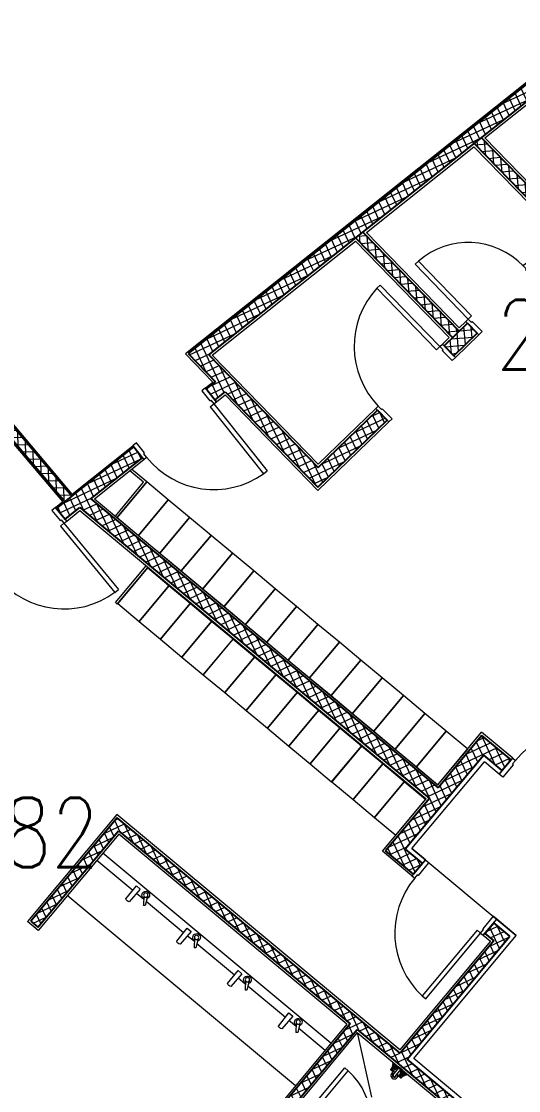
# Model space of a CAD drawing. Header units: inches. Extents: x 342932 to 557958, y 80625 to 242727.
# Drawn here: x 369981 to 375335, y 115124 to 126653 of the extents above; entities that cross this region are included whole.
import ezdxf
from ezdxf.enums import TextEntityAlignment as Align

# ---------------------------------------------------------------- set-up
doc = ezdxf.new("R2010")
doc.units = ezdxf.units.IN
doc.header["$MEASUREMENT"] = 0
for name, color, linetype, lineweight in [('First Floor$0$A-G250-G-Walls-Precast-Concrete', 251, 'Continuous', 35), ('First Floor$0$A-G250-M-Walls-Blockwork', 7, 'Continuous', 25), ('First Floor$0$A-G252-H-Internal-Walls', 251, 'Continuous', 9), ('First Floor$0$A-G262-H-Precast-Panel', 251, 'Continuous', 5), ('First Floor$0$A-G312-M-Wall-Cladding-Panel', 7, 'Continuous', 9), ('First Floor$0$A-G312-M-Wall-Finish-Plaster', 7, 'Continuous', 15), ('First Floor$0$A-G322-M-Door', 251, 'Continuous', 15), ('First Floor$0$A-G44-G-Fittings-Sanitary', 251, 'Continuous', 15), ('First Floor$0$Z-Z001-S-Room-Name-Identification-250', 7, 'Continuous', 15), ('I-FURN-LOCKER', 9, 'Continuous', 15)]:
    doc.layers.add(name, color=color, linetype=linetype, lineweight=lineweight)
doc.styles.add('First Floor$0$Tag-RomanS', font='romans.shx', dxfattribs={"width": 0.8})
pattern_1 = [(95, (361382.11, 239676.52), (-79.072954, -6.917987), []), (185, (361382.11, 239676.52), (6.917987, -79.072954), [])]
pattern_2 = [(50, (361382.11, 239676.52), (182.18467, -15.93909), [19.05, -209.55]), (355, (361382.11, 239676.52), (-35.24283, 191.05664), [15.24, -167.64]), (100.451, (361397.3, 239675.2), (146.9425, 175.11669), [16.19, -178.09]), (46.1842, (361382.11, 239727.32), (271.07904, -42.04233), [28.575, -314.325]), (96.6356, (361404.7, 239723.82), (237.40423, 247.42556), [24.285, -267.135]), (351.184, (361382.1, 239727.32), (237.4046, 247.4251), [22.86, -251.46]), (21, (361407.51, 239714.62), (151.61488, -102.26552), [19.05, -209.55]), (326, (361407.51, 239714.62), (61.80203, 184.18797), [15.24, -167.64]), (71.4514, (361420.15, 239706.1), (213.4165, 81.92286), [16.19, -178.09]), (37.5, (361382.114, 239676.52), (3.088603, 84.55504), [0, -165.608, 0, -170.18, 0, -168.275]), (7.5, (361382.11, 239676.52), (66.81966, 100.180575), [0, -97.028, 0, -161.798, 0, -64.135]), (327.5, (361325.47, 239676.52), (135.590595, -5.728744), [0, -63.5, 0, -198.12, 0, -262.89]), (317.5, (361300.07, 239676.52), (148.12918, 25.42649), [0, -82.55, 0, -131.572, 0, -186.69])]
pattern_3 = [(25, (361382.11, 239676.52), (-33.545325, 71.93818), []), (115, (361382.11, 239676.52), (-71.93818, -33.545325), [])]

# ---------------------------------------------------------------- blocks, each defined once
blk = doc.blocks.new('First Floor$0$Faucet-Top')
blk.add_lwpolyline([(-181, 23), (0, 27), (0, -27), (-181, -23, -0.29963), (-181, 23)], format="xyb")
blk = doc.blocks.new('First Floor$0$d1000-225A')
at = {"layer": 'First Floor$0$A-G322-M-Door'}
for p, q in [((38, 225), (38, 175)), ((38, 175), (50, 175)), ((962, 175), (950, 175)), ((962, 225), (962, 175))]:
    blk.add_line(p, q, dxfattribs=at)
blk.add_lwpolyline([(88, 1149), (38, 1149), (38, 225), (88, 225)], close=True, dxfattribs=at)
for points in [[(38, 225), (0, 225), (0, 0), (50, 0), (50, 175)], [(950, 175), (950, 0), (1000, 0), (1000, 225), (962, 225)]]:
    blk.add_lwpolyline(points, dxfattribs=at)
blk.add_arc((36, 224), 926, 0.0609, 86.7532, dxfattribs=at)
blk = doc.blocks.new('First Floor$0$d900-200')
at = {"layer": 'First Floor$0$A-G322-M-Door'}
for p, q in [((38, 200), (38, 1022)), ((88, 1022), (38, 1022)), ((88, 200), (88, 1022)), ((88, 200), (38, 200))]:
    blk.add_line(p, q, dxfattribs=at)
for points in [[(50, 150), (38, 150), (38, 200), (0, 200), (0, 0), (50, 0)], [(850, 150), (850, 0), (900, 0), (900, 200), (862, 200), (862, 150)]]:
    blk.add_lwpolyline(points, close=True, dxfattribs=at)
blk.add_arc((38, 200), 824, 0, 86.5212, dxfattribs=at)
blk = doc.blocks.new('First Floor$0$d1000-200')
at = {"layer": 'First Floor$0$A-G322-M-Door'}
for p, q in [((-88, 200, 0), (-88, 1122, 0)), ((-88, 1122, 0), (-38, 1122, 0)), ((-38, 200, 0), (-38, 1122, 0)), ((-38, 200, 0), (-88, 200, 0))]:
    blk.add_line(p, q, dxfattribs=at)
at = {"layer": 'First Floor$0$A-G322-M-Door', "elevation": 0}
for points in [[(-950, 150), (-950, 0), (-1000, 0), (-1000, 200), (-962, 200), (-962, 150)], [(-50, 150), (-38, 150), (-38, 200), (0, 200), (0, 0), (-50, 0)]]:
    blk.add_lwpolyline(points, close=True, dxfattribs=at)
at = {"layer": 'First Floor$0$A-G322-M-Door'}
blk.add_arc((-38, 200, 0), 924, 93.0843, 180.0074, dxfattribs=at)
blk = doc.blocks.new('First Floor$0$d900-150')
at = {"layer": 'First Floor$0$A-G322-M-Door'}
for p, q in [((38, 150), (38, 972)), ((88, 972), (38, 972)), ((88, 150), (88, 972)), ((88, 150), (38, 150))]:
    blk.add_line(p, q, dxfattribs=at)
for points in [[(50, 100), (38, 100), (38, 150), (0, 150), (0, 0), (50, 0)], [(850, 100), (850, 0), (900, 0), (900, 150), (862, 150), (862, 100)]]:
    blk.add_lwpolyline(points, close=True, dxfattribs=at)
blk.add_arc((38, 150), 824, 0, 86.5212, dxfattribs=at)
blk = doc.blocks.new('First Floor$0$d1000-190')
at = {"layer": 'First Floor$0$A-G322-M-Door'}
for p, q in [((38, 190), (38, 1114)), ((88, 1114), (38, 1114)), ((88, 190), (88, 1114)), ((88, 190), (38, 190))]:
    blk.add_line(p, q, dxfattribs=at)
for points in [[(50, 140), (38, 140), (38, 190), (0, 190), (0, 0), (50, 0)], [(950, 140), (950, 0), (1000, 0), (1000, 190), (962, 190), (962, 140)]]:
    blk.add_lwpolyline(points, close=True, dxfattribs=at)
blk.add_arc((36, 189), 926, 0.0609, 86.7532, dxfattribs=at)
blk = doc.blocks.new('First Floor$0$soap dispenser')
at = {"layer": 'First Floor$0$A-G44-G-Fittings-Sanitary'}
for p, q in [((-28, -14), (-132, 66)), ((0, 31), (-119, 88))]:
    blk.add_line(p, q, dxfattribs=at)
blk.add_circle((0, 0), 31.3, dxfattribs=at)
for centre, radius, start, end in [((-116, 71), 17.1, 99.4484, 197.6935), ((0, 0), 54.6, 173.7499, 123.392)]:
    blk.add_arc(centre, radius, start, end, dxfattribs=at)
blk = doc.blocks.new('First Floor$0$SHOWER HEADS')
at = {"color": 0}
for p, q in [((-100, -8, 0), (-100, 0, 0)), ((-100, 0, 0), (100, 0, 0)), ((-14, -8, 0), (-100, -8, 0)), ((-89, -19, 0), (-23, -19, 0)), ((-26, -25, 0), (-85, -25, 0)), ((-77, -34, 0), (-73, -72, 0)), ((-70, -34, 0), (-73, -72, 0)), ((-69, -76, 0), (-73, -72, 0)), ((-69, -76, 0), (-44, -76, 0)), ((-61, -76, 0), (-56, -72, 0)), ((-60, -34, 0), (-56, -72, 0)), ((-53, -34, 0), (-56, -72, 0)), ((-52, -76, 0), (-56, -72, 0)), ((-44, -76, 0), (-39, -72, 0)), ((-43, -34, 0), (-39, -72, 0)), ((-36, -34, 0), (-39, -72, 0)), ((-23, -19, 0), (-23, -22, 0)), ((-14, -103, 0), (-14, -5, 0)), ((-14, -5, 0), (-14, -9, 0)), ((-14, -5, 0), (14, -5, 0)), ((-10, -5, 0), (10, -5, 0)), ((14, -103, 0), (14, -5, 0)), ((14, -5, 0), (14, -9, 0)), ((14, -8, 0), (100, -8, 0)), ((23, -19, 0), (23, -22, 0)), ((89, -19, 0), (23, -19, 0)), ((26, -25, 0), (85, -25, 0)), ((36, -34, 0), (39, -72, 0)), ((43, -34, 0), (39, -72, 0)), ((44, -76, 0), (39, -72, 0)), ((69, -76, 0), (44, -76, 0)), ((52, -76, 0), (56, -72, 0)), ((53, -34, 0), (56, -72, 0)), ((60, -34, 0), (56, -72, 0)), ((61, -76, 0), (56, -72, 0)), ((69, -76, 0), (73, -72, 0)), ((70, -34, 0), (73, -72, 0)), ((77, -34, 0), (73, -72, 0)), ((100, -8, 0), (100, 0, 0))]:
    blk.add_line(p, q, dxfattribs=at)
at = {"color": 0, "elevation": 0}
for points in [[(25, 0), (-25, 0), (-25, -5), (25, -5)], [(-83, -25), (-29, -25), (-29, -34), (-83, -34)], [(83, -25), (29, -25), (29, -34), (83, -34)]]:
    blk.add_lwpolyline(points, close=True, dxfattribs=at)
for points in [[(-99, -8), (-99, -9, -0.394056), (-89, -19), (-89, -22, 0.414214), (-87, -25), (-27, -25)], [(99, -8), (99, -9, 0.394056), (89, -19), (89, -22, -0.414214), (87, -25), (27, -25)]]:
    blk.add_lwpolyline(points, format="xyb", dxfattribs=at)
at = {"color": 0}
for centre, radius, start, end in [((0, -99, 0), 37.5, 111.177, 68.8229), ((-26, -22, 0), 2.74, 270, 0), ((-13, -19, 0), 10.3, 93.9711, 180), ((0, -99, 0), 20, 132.6365, 47.3634), ((0, -99, 0), 14, 195.1741, 344.826), ((13, -19, 0), 10.3, 0, 86.0289), ((26, -22, 0), 2.74, 180, 270)]:
    blk.add_arc(centre, radius, start, end, dxfattribs=at)
blk = doc.blocks.new('First Floor$0$tag-roomname')
at = {"lineweight": 18, "ltscale": 0.01, "style": 'First Floor$0$Tag-RomanS', "width": 0.8}
blk.add_attdef('ROOM_NO_2', text='', height=3, dxfattribs=at).set_placement((0, 1.612), align=Align.MIDDLE_CENTER)
at = {"linetype": 'ByBlock', "lineweight": 15, "ltscale": 0.01, "style": 'First Floor$0$Tag-RomanS', "width": 0.8, "flags": 1}
for tag, p in [('ROOM_NAME_1', (0, -2.288)), ('ROOM_NAME_2', (0, -5.744))]:
    blk.add_attdef(tag, text='', height=2.5, dxfattribs=at).set_placement(p, align=Align.MIDDLE_CENTER)
blk = doc.blocks.new('STO-1')
at = {"layer": 'I-FURN-LOCKER'}
blk.add_lwpolyline([(250, -150), (250, 150), (-250, 150), (-250, -150)], close=True, dxfattribs=at)

msp = doc.modelspace()

# ---------------------------------------------------------------- hatches: boundary and pattern name
at = {"layer": 'First Floor$0$A-G252-H-Internal-Walls'}
h = msp.add_hatch(dxfattribs=at)
h.set_pattern_fill('ANSI37', color=256, scale=25, angle=46.68342, style=0)
h.set_pattern_definition([(91.683425, (358078.39, 239503.59), (-79.34074, -2.331806), []), (181.683425, (358078.39, 239503.59), (2.331806, -79.34074), [])])
h.paths.add_polyline_path([(365703.5, 127229.5), (365627.2, 127164.9), (370444.4, 121475.5), (370520.7, 121540.1)])
h = msp.add_hatch(dxfattribs=at)
h.set_pattern_fill('NET', color=256, scale=25, angle=25, style=0)
h.set_pattern_definition(pattern_3)
h.paths.add_polyline_path([(376177.1, 126389.2), (376069, 126494.9), (371776.9, 123072.1), (372071.4, 122768.3), (371972.4, 122689.4), (372066, 122572.1), (372176.3, 122660.1), (373174.1, 121630.6), (373918.7, 122352.3), (373814.3, 122460), (373177.4, 121842.7), (371999.6, 123057.8)])
h = msp.add_hatch(dxfattribs=at)
h.set_pattern_fill('ANSI37', color=256, scale=25, angle=50, style=0)
h.set_pattern_definition(pattern_1)
h.paths.add_polyline_path([(374934.3, 125398.1), (374855.7, 125335.5), (375788.3, 124373.3), (375860.1, 124442.9)])
h = msp.add_hatch(dxfattribs=at)
h.set_pattern_fill('ANSI37', color=256, scale=25, angle=50, style=0)
h.set_pattern_definition(pattern_1)
h.paths.add_polyline_path([(373658.6, 124380.8), (373580, 124318.2), (374622.1, 123243), (374694, 123312.6)])
h = msp.add_hatch(dxfattribs=at)
h.set_pattern_fill('ANSI37', color=256, scale=25, angle=50, style=0)
h.set_pattern_definition(pattern_1)
h.paths.add_polyline_path([(374888.1, 123291.9), (374783.7, 123399.6), (374532.4, 123156), (374636.8, 123048.3)])
h = msp.add_hatch(dxfattribs=at)
h.set_pattern_fill('NET', color=256, scale=25, angle=25, style=0)
h.set_pattern_definition(pattern_3)
h.paths.add_polyline_path([(370729.1, 121506), (371284.1, 121948.6), (371190.6, 122065.9), (370356.8, 121401), (370452.2, 121285.2), (370609.4, 121410.5), (374374.2, 118272.6), (373903.6, 117708), (374203.2, 117458.3), (374299.2, 117573.6), (374114.8, 117727.2), (374960, 118741.2), (375159.7, 118574.7), (375255.8, 118689.9), (374940.8, 118952.5), (374470.2, 118387.9)])
h = msp.add_hatch(dxfattribs=at)
h.set_pattern_fill('NET', color=256, scale=25, angle=25, style=0)
h.set_pattern_definition(pattern_3)
h.paths.add_polyline_path([(371012.6, 118067.3), (370081.2, 116949.8), (370158, 116885.8), (371025.4, 117926.4), (373522.2, 115845.4), (372657.9, 114808.4), (372826.8, 114667.6), (372890.8, 114744.4), (372794.9, 114824.3), (373595.2, 115784.6), (374547.7, 114990.6), (373747.4, 114030.4), (373582.2, 114168.1), (373518.1, 114091.3), (373856.2, 113809.6), (373920.2, 113886.4), (373824.2, 113966.4), (374624.5, 114926.6), (375577, 114132.7), (374776.7, 113172.5), (374611.6, 113310.2), (374547.5, 113233.3), (374885.5, 112951.6), (374949.6, 113028.4), (374853.5, 113108.5), (375653.9, 114068.7), (376606.4, 113274.7), (375806.1, 112314.5), (375640.9, 112452.2), (375576.9, 112375.4), (375745.9, 112234.5), (375532, 111977.9), (375608.8, 111913.9), (376687, 113207.5), (377874.8, 112217.5), (377047.5, 110979.2), (377188.7, 110983.6), (378019.6, 112227.1), (374135.8, 115464.2), (375240.2, 116789.2), (375067.4, 116933.3), (374971.3, 116818.1), (375067.3, 116738), (374058.9, 115528.2)])
at = {"layer": 'First Floor$0$A-G262-H-Precast-Panel'}
h = msp.add_hatch(dxfattribs=at)
h.set_pattern_fill('AR-CONC', color=256, scale=2, style=0)
h.set_pattern_definition([(50, (361382.1, 239676.52), (364.36934, -31.8782), [38.1, -419.1]), (355, (361382.1, 239676.52), (-70.4857, 382.1133), [30.48, -335.28]), (100.451, (361412.48, 239673.87), (293.885, 350.2334), [32.38, -356.18]), (46.1842, (361382.1, 239778.1), (542.158, -84.0847), [57.15, -628.65]), (96.6356, (361427.3, 239771.1), (474.8085, 494.851), [48.57, -534.27]), (351.184, (361382.1, 239778.1), (474.8092, 494.8502), [45.72, -502.92]), (21, (361432.9, 239752.72), (303.22976, -204.531), [38.1, -419.1]), (326, (361432.9, 239752.72), (123.604, 368.3759), [30.48, -335.28]), (71.4514, (361458.2, 239735.68), (426.833, 163.8457), [32.38, -356.18]), (37.5, (361382.11, 239676.52), (6.1772, 169.11008), [0, -331.216, 0, -340.36, 0, -336.55]), (7.5, (361382.11, 239676.52), (133.63933, 200.36115), [0, -194.056, 0, -323.596, 0, -128.27]), (327.5, (361268.83, 239676.52), (271.18119, -11.45749), [0, -127, 0, -396.24, 0, -525.78]), (317.5, (361218.03, 239676.52), (296.25836, 50.853), [0, -165.1, 0, -263.144, 0, -373.38])])
h.paths.add_polyline_path([(371415.3, 132536.1), (369792.3, 131241.8), (369995, 130987.7), (370112.2, 131081.2), (370003.1, 131218.1), (371391.1, 132324.9, 0.0692163), (383213.5, 121035.7), (383301.1, 121157.4, -0.069855)])
h = msp.add_hatch(dxfattribs=at)
h.set_pattern_fill('AR-CONC', color=256, style=0)
h.set_pattern_definition(pattern_2)
h.paths.add_polyline_path([(371508.6, 132418.1), (371391.1, 132324.9, 0.0692502), (383217.9, 121032.7), (383301.1, 121157.4, -0.0692163)])
h = msp.add_hatch(dxfattribs=at)
h.set_pattern_fill('ANSI31', color=256, scale=25, angle=65, style=0)
h.set_pattern_definition([(110, (361382.11, 239676.52), (-74.5881, -27.14785), [])])
h.paths.add_polyline_path([(371508.6, 132418.1), (371391.1, 132324.9, 0.0692163), (383213.5, 121035.7), (383301.1, 121157.4, -0.0692163)])
h = msp.add_hatch(dxfattribs=at)
h.set_pattern_fill('AR-CONC', color=256, style=0)
h.set_pattern_definition(pattern_2)
h.paths.add_polyline_path([(365256.4, 116196.4), (365150.7, 116090, 0.0268041), (371132.9, 110753.2), (371333.3, 111011.4), (371219.6, 111099.7), (371112.5, 110961.8, -0.0263141)])
h = msp.add_hatch(dxfattribs=at)
h.set_pattern_fill('ANSI31', color=256, scale=25, angle=45, style=0)
h.set_pattern_definition([(90, (361382.11, 239676.52), (-79.375, 7e-15), [])])
h.paths.add_polyline_path([(365256.4, 116196.4), (365150.7, 116090, 0.0268041), (371132.9, 110753.2), (371333.3, 111011.4), (371219.6, 111099.7), (371112.5, 110961.8, -0.0263141)])

# ---------------------------------------------------------------- linework, layer by layer
at = {"layer": 'First Floor$0$A-G250-G-Walls-Precast-Concrete'}
for centre, radius, start, end in [((417882.1, 169176.5), 59175, 218.256803, 234.240424), ((417874.9, 169169.9), 59315.3, 218.401818, 234.247487), ((417882.1, 169176.5), 74675, 225.192286, 231.221651), ((417882.1, 169176.5), 74825, 225.192286, 231.333861)]:
    msp.add_arc(centre, radius, start, end, dxfattribs=at)
at = {"layer": 'First Floor$0$A-G250-M-Walls-Blockwork'}
for p, q in [((370446.8, 121472.7), (365627.2, 127164.9, 0)), ((370525, 121535.1), (365703.5, 127229.5, 0)), ((376069, 126494.9), (371776.9, 123072.1, 0)), ((371999.6, 123057.8, 0), (376177.1, 126389.2, 0)), ((374855.7, 125335.5), (375788.3, 124373.3)), ((374934.3, 125398.1), (375860.1, 124442.9)), ((373580, 124318.2), (374622.1, 123243, 0)), ((373658.6, 124380.8, 0), (374693.9, 123312.6, 0)), ((374532.4, 123156), (374783.7, 123399.6, 0)), ((374783.7, 123399.6, 0), (374888.1, 123291.9, 0)), ((374636.8, 123048.3), (374888.1, 123291.9, 0)), ((374532.4, 123156, 0), (374636.8, 123048.3, 0)), ((371776.9, 123072.1, 0), (372071.4, 122768.3, 0)), ((371999.6, 123057.8, 0), (373177.4, 121842.7)), ((371963.1, 122701.1, 0), (372081.5, 122552.5, 0)), ((371972.4, 122689.4, 0), (372071.4, 122768.3, 0)), ((372066, 122572.1, 0), (372176.3, 122660.1, 0)), ((372176.3, 122660.1, 0), (373174.1, 121630.6)), ((373177.4, 121842.7), (373814.3, 122460)), ((373814.3, 122460, 0), (373918.7, 122352.4, 0)), ((373174.1, 121630.6), (373918.7, 122352.3)), ((370356.8, 121401, 0), (371190.6, 122065.9, 0)), ((371190.6, 122065.9), (371284.1, 121948.6)), ((370729.1, 121506, 0), (371284.1, 121948.6, 0)), ((370356.8, 121401, 0), (370452.2, 121285.2, 0)), ((370452.2, 121285.2, 0), (370609.4, 121410.5, 0)), ((370609.4, 121410.5, 0), (374374.2, 118272.6, 0)), ((370729.1, 121506, 0), (374470.2, 118387.9, 0)), ((374940.8, 118952.5, 0), (374470.2, 118387.9, 0)), ((375255.8, 118689.9, 0), (374940.8, 118952.5, 0)), ((374960, 118741.2, 0), (374114.8, 117727.2, 0)), ((375159.7, 118574.7, 0), (374960, 118741.2, 0)), ((375255.8, 118690, 0), (375159.7, 118574.7, 0)), ((374374.2, 118272.6, 0), (373903.6, 117708)), ((371012.6, 118067.3, 0), (370081.2, 116949.8, 0)), ((374058.9, 115528.2, 0), (371012.6, 118067.3, 0)), ((370158, 116885.8, 0), (371025.4, 117926.4, 0)), ((371025.4, 117926.4, 0), (373522.2, 115845.4, 0)), ((374203.2, 117458.3, 0), (373903.6, 117708, 0)), ((374114.8, 117727.2, 0), (374299.2, 117573.6, 0)), ((374299.2, 117573.6, 0), (374203.2, 117458.3, 0)), ((370081.2, 116949.8, 0), (370158, 116885.8, 0)), ((374971.3, 116818.1, 0), (375067.4, 116933.3, 0)), ((375240.2, 116789.2, 0), (375067.4, 116933.3, 0)), ((374135.8, 115464.2, 0), (375240.2, 116789.2, 0)), ((374971.3, 116818.1, 0), (375067.3, 116738, 0)), ((375067.3, 116738, 0), (374058.9, 115528.2, 0)), ((373522.2, 115845.4, 0), (372657.9, 114808.4, 0)), ((372794.9, 114824.3, 0), (373595.2, 115784.6, 0)), ((373595.2, 115784.6, 0), (374547.7, 114990.6, 0)), ((378019.6, 112227.1, 0), (374135.8, 115464.2, 0))]:
    msp.add_line(p, q, dxfattribs=at)
at = {"layer": 'First Floor$0$A-G312-M-Wall-Cladding-Panel'}
for centre, radius, start, end in [((417882.1, 169176.5, 0), 59050, 218.134848, 234.11199), ((417882.1, 169176.5, 0), 59080, 218.164164, 234.142101), ((417537.9, 168872.5), 74491.5, 218.207615, 231.496566), ((417537.9, 168872.5), 74461.5, 218.230553, 230.812506)]:
    msp.add_arc(centre, radius, start, end, dxfattribs=at)
at = {"layer": 'First Floor$0$A-G312-M-Wall-Finish-Plaster'}
for p, q in [((370527, 121555.9), (365714.9, 127239.2, 0)), ((370425.3, 121474.8, 0), (365615.7, 127155.2, 0)), ((376045.6, 126495.4), (371746.8, 123067.2, 0)), ((374971.4, 125395.7), (376175.4, 126355.9)), ((374971.4, 125395.7), (375860.7, 124478.2)), ((373695.7, 124378.4, 0), (374853.5, 125301.8)), ((374853.5, 125301.8), (375752.9, 124373.8)), ((372036.8, 123055.5, 0), (373577.9, 124284.5, 0)), ((373577.9, 124284.5, 0), (374586.8, 123243.5, 0)), ((373695.7, 124378.4, 0), (374694.5, 123347.9, 0)), ((374694.5, 123347.9, 0), (374766.3, 123417.5, 0)), ((374783.7, 123399.6, 0), (374766.3, 123417.5, 0)), ((374586.8, 123243.5, 0), (374515, 123173.9, 0)), ((374654.2, 123030.3), (374905.5, 123273.9, 0)), ((374888.1, 123291.9, 0), (374905.5, 123273.9, 0)), ((374532.4, 123156), (374515, 123173.9, 0)), ((371746.8, 123067.2, 0), (372041.3, 122763.4, 0)), ((372036.8, 123055.5, 0), (373177.9, 121878)), ((374636.8, 123048.3), (374654.2, 123030.3)), ((371963.1, 122701.1, 0), (372041.3, 122763.4, 0)), ((372081.5, 122552.5, 0), (372174.1, 122626.4, 0)), ((372174.1, 122626.4), (373173.5, 121595.2, 0)), ((373177.9, 121878), (373796.9, 122478)), ((373814.3, 122460, 0), (373796.9, 122478, 0)), ((373173.5, 121595.2, 0), (373936.2, 122334.4, 0)), ((373918.7, 122352.3), (373936.2, 122334.4, 0)), ((370527, 121555.9), (371181.3, 122077.6, 0)), ((371190.6, 122065.9, 0), (371181.3, 122077.6, 0)), ((370768.6, 121505.5, 0), (371299.7, 121929, 0)), ((371284.1, 121948.6, 0), (371299.7, 121929, 0)), ((371299.7, 121929, 0), (371290.4, 121940.8, 0)), ((371296.4, 121684.2, 0), (371147.9, 121808, 0)), ((371331.6, 121687.4, 0), (371167.9, 121823.9, 0)), ((370992.3, 121319.4, 0), (371296.4, 121684.2, 0)), ((371011.5, 121303.4, 0), (371331.6, 121687.4, 0)), ((370347.5, 121412.7, 0), (370425.3, 121474.8, 0)), ((370768.6, 121505.5, 0), (374467, 118423.1, 0)), ((370468.1, 121265.9, 0), (370609, 121378.2, 0)), ((370609, 121378.2, 0), (374339, 118269.4, 0)), ((370994.1, 120386.8), (371323.9, 120782.4)), ((371013.3, 120370.7), (371343.1, 120766.4)), ((371013.3, 120370.7), (370994.1, 120386.8)), ((374467, 118423.1, 0), (374937.6, 118987.7, 0)), ((375271.8, 118709.1, 0), (374937.6, 118987.7, 0)), ((374185.3, 117733.6, 0), (374966.4, 118670.8, 0)), ((375127.7, 118536.3, 0), (374966.4, 118670.8, 0)), ((375255.8, 118690, 0), (375271.8, 118709.1, 0)), ((375159.8, 118574.7, 0), (375127.7, 118536.3, 0)), ((373868.4, 117704.8, 0), (374339, 118269.4, 0)), ((371009.4, 118102.5, 0), (370046, 116946.6, 0)), ((374055.7, 115563.4, 0), (371009.4, 118102.5, 0)), ((371028.6, 117891.2, 0), (370161.2, 116850.6, 0)), ((373487, 115842.2, 0), (371028.6, 117891.2, 0)), ((374331.2, 117612, 0), (374185.3, 117733.6, 0)), ((374185.3, 117733.6, 0), (375310.6, 116795.6, 0)), ((374187.2, 117439.1, 0), (373868.4, 117704.8, 0)), ((374299.2, 117573.6, 0), (374331.2, 117612, 0)), ((374203.2, 117458.3, 0), (374187.2, 117439.1, 0)), ((370161.2, 116850.6, 0), (370046, 116946.6, 0)), ((375067.4, 116933.3, 0), (375099.4, 116971.7, 0)), ((375310.6, 116795.6, 0), (375099.4, 116971.7, 0)), ((374206.2, 115470.6, 0), (375310.6, 116795.6, 0)), ((374971.3, 116818.1, 0), (374955.3, 116798.9, 0)), ((374955.3, 116798.9, 0), (375032.1, 116734.8, 0)), ((375032.1, 116734.8, 0), (374055.7, 115563.4, 0)), ((373487, 115842.2, 0), (372622.7, 114805.2, 0)), ((373598.3, 115749.4, 0), (372830, 114827.6, 0)), ((373598.3, 115749.4, 0), (374512.5, 114987.4, 0)), ((378086.1, 112236.7), (374206.2, 115470.6, 0))]:
    msp.add_line(p, q, dxfattribs=at)
msp.add_arc((418409.3, 169658.1), 60478.9, 218.868783, 225.535257, dxfattribs=at)
at = {"layer": 'First Floor$0$A-G322-M-Door'}
for p, q in [((373809.8, 123775.1, 0), (373845.7, 123809.9, 0)), ((374451.8, 123112.7, 0), (374487.7, 123147.5, 0))]:
    msp.add_line(p, q, dxfattribs=at)
at = {"layer": 'First Floor$0$A-G44-G-Fittings-Sanitary'}
for p, q in [((371180, 117283.7, 0), (370791.9, 117607.2, 0)), ((373314.3, 115635, 0), (370855.9, 117684, 0)), ((371296, 117187, 0), (371218.9, 117251.3, 0)), ((372933.2, 115177.7, 0), (370474.8, 117226.8, 0)), ((371727.8, 116827.1, 0), (371323.4, 117164.1, 0)), ((371843.8, 116730.4, 0), (371766.7, 116794.7, 0)), ((372275.6, 116370.5, 0), (371871.2, 116707.6, 0)), ((372391.6, 116273.8, 0), (372314.5, 116338.1, 0)), ((372823.3, 115914, 0), (372419, 116251, 0)), ((372939.3, 115817.3, 0), (372862.2, 115881.6, 0)), ((373250.3, 115558.1, 0), (372966.7, 115794.5, 0)), ((373598.3, 115749.4, 0), (373752.1, 115052.5, 0))]:
    msp.add_line(p, q, dxfattribs=at)

# ---------------------------------------------------------------- block references
at = {"layer": 'First Floor$0$A-G322-M-Door'}
for name, p, rotation in [('First Floor$0$d900-200', (374905.5, 123273.9, 0), 44.10506332250758), ('First Floor$0$d1000-200', (374654.2, 123030.3), 44.10506332250758), ('First Floor$0$d1000-190', (371963.1, 122701.1, 0), 218.5714834789509), ('First Floor$0$d1000-190', (370347.3, 121412.6, 0), 219.4866483717302), ('First Floor$0$d1000-225A', (375099.4, 116971.7, 0), 140.1878718610915), ('First Floor$0$d900-150', (372810.8, 114648.3, 0), 320.1890977099423)]:
    msp.add_blockref(name, p, dxfattribs=dict(at, rotation=rotation))
at = {"layer": 'First Floor$0$A-G322-M-Door', "xscale": -1, "rotation": 320.1879262910633}
msp.add_blockref('First Floor$0$d1000-225A', (375895.9, 117896.1, 0), dxfattribs=at)
at = {"layer": 'First Floor$0$A-G44-G-Fittings-Sanitary'}
for name, p, rotation in [('First Floor$0$Faucet-Top', (371239.1, 117315, 0), 50.18908537573028), ('First Floor$0$Faucet-Top', (371786.9, 116858.5, 0), 50.18908537573028), ('First Floor$0$Faucet-Top', (372334.7, 116401.9, 0), 50.18908537573028), ('First Floor$0$Faucet-Top', (372882.4, 115945.4, 0), 50.18908537573028), ('First Floor$0$SHOWER HEADS', (374060.9, 115363.8, 0), 320.1890976856282)]:
    msp.add_blockref(name, p, dxfattribs=dict(at, rotation=rotation))
at = {"layer": 'First Floor$0$A-G44-G-Fittings-Sanitary', "xscale": -0.7500000000000002, "yscale": 0.7500000000000002, "zscale": 0.75, "rotation": 230.1890977032226}
for p in [(371319.2, 117232.8, 0), (371866.9, 116776.2, 0), (372414.7, 116319.7, 0), (372962.4, 115863.1, 0)]:
    msp.add_blockref('First Floor$0$soap dispenser', p, dxfattribs=at)
at = {"layer": 'First Floor$0$Z-Z001-S-Room-Name-Identification-250'}
ref = msp.add_blockref('First Floor$0$tag-roomname', (376123.3, 122870.9, 0), dxfattribs=dict(at, xscale=250, yscale=250, zscale=250))
ref.add_attrib('ROOM_NO_2', '2185', dxfattribs={"layer": '0', "lineweight": 18, "ltscale": 0.01, "height": 750, "style": 'First Floor$0$Tag-RomanS', "width": 0.8}).set_placement((376123.3, 123273.9, 0), align=Align.MIDDLE_CENTER)
ref = msp.add_blockref('First Floor$0$tag-roomname', (369787, 117505), dxfattribs=dict(at, xscale=250, yscale=250, zscale=250))
ref.add_attrib('ROOM_NO_2', '2182', dxfattribs={"layer": '0', "lineweight": 18, "ltscale": 0.01, "height": 750, "style": 'First Floor$0$Tag-RomanS', "width": 0.8}).set_placement((369787, 117907.9), align=Align.MIDDLE_CENTER)
at = {"layer": 'I-FURN-LOCKER', "rotation": 50.19001122682687}
for p in [(371286.8, 121399.4, 0), (371517.2, 121207.3, 0), (371747.5, 121015.3, 0), (371977.9, 120823.2, 0), (372208.2, 120631.2, 0), (371292.8, 120471.8), (372438.6, 120439.1, 0), (371523.3, 120279.8), (372668.9, 120247.1, 0), (371753.7, 120087.7), (372899.4, 120055.1, 0), (371984.2, 119895.6), (373129.7, 119863.1, 0), (372214.6, 119703.5), (373360.2, 119671, 0), (372445.1, 119511.5), (373590.4, 119479, 0), (372675.5, 119319.4), (373821, 119287.1, 0), (372906, 119127.3), (374051.2, 119095.1, 0), (373136.4, 118935.2), (374281.7, 118903, 0), (373366.9, 118743.2), (374511.9, 118711, 0), (373597.4, 118551.1), (373827.8, 118359), (374058.3, 118166.9)]:
    msp.add_blockref('STO-1', p, dxfattribs=at)

doc.saveas('drawing.dxf')
